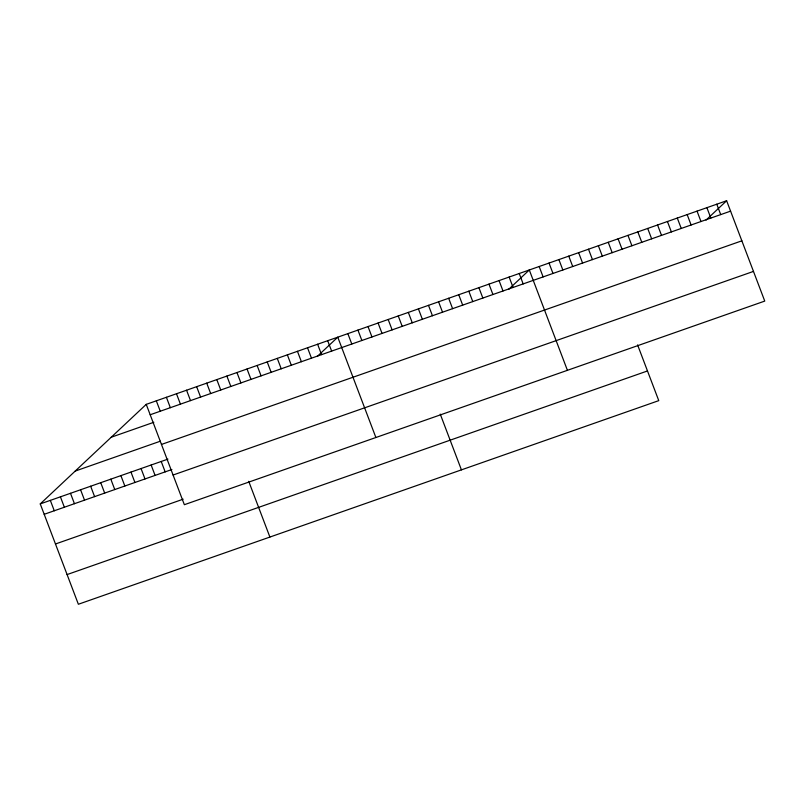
<?xml version="1.0" encoding="UTF-8"?>
<svg xmlns="http://www.w3.org/2000/svg" width="805" height="805" viewBox="0 0 805 805"><rect width="100%" height="100%" fill="white"/><g stroke="black" fill="none" stroke-linecap="round" stroke-linejoin="round"><path stroke-width="1.21" d="M637.59 344.902L658.762 400.638L78.367 604.253L40.25 503.91L146.238 404.362L726.633 200.747L764.75 301.09L184.355 504.705L146.238 404.362M317.2 356.494L337.768 337.174L375.885 437.507M508.73 289.297L529.298 269.977L567.414 370.32M706.055 220.077L726.633 200.747M150.193 414.756L730.588 211.141M111.261 437.216L153.825 422.283M75.227 471.066L160.356 441.2M161.463 444.441L741.858 240.826M40.25 503.91L167.933 459.122M44.195 514.304L171.888 469.516M173.085 475.02L753.48 271.406M55.475 543.989L183.158 499.191M67.087 574.569L647.482 370.954M716.772 204.208L720.717 214.603M706.901 207.67L710.845 218.064M697.039 211.131L700.984 221.526M687.168 214.593L691.113 224.987M677.297 218.054L681.251 228.449M667.436 221.516L671.38 231.91M657.564 224.977L661.519 235.372M647.703 228.439L651.648 238.833M637.832 231.9L641.786 242.295M627.97 235.362L631.915 245.756M618.099 238.823L622.054 249.218M608.238 242.285L612.182 252.679M598.367 245.746L602.321 256.141M588.505 249.208L592.45 259.602M578.634 252.669L582.579 263.064M568.763 256.131L572.717 266.525M558.901 259.592L562.846 269.987M549.03 263.054L552.985 273.448M539.169 266.515L543.113 276.91M519.225 273.509L523.169 283.913M509.142 277.051L513.087 287.445M499.06 280.583L503.004 290.977M488.977 284.125L492.932 294.519M478.895 287.657L482.849 298.051M468.822 291.199L472.766 301.593M458.739 294.731L462.684 305.125M448.657 298.273L452.601 308.667M438.574 301.805L442.529 312.199M428.491 305.347L432.446 315.741M418.419 308.879L422.363 319.273M408.336 312.41L412.281 322.805M440.255 414.132L461.426 469.868M398.254 315.952L402.198 326.347M388.171 319.484L392.126 329.879M378.088 323.026L382.043 333.421M368.016 326.558L371.96 336.953M357.933 330.1L361.878 340.495M347.851 333.632L351.795 344.027M327.685 340.706L331.64 351.101M317.613 344.238L321.557 354.643M307.53 347.78L311.475 358.175M297.448 351.312L301.392 361.707M287.365 354.854L291.319 365.249M277.282 358.386L281.237 368.781M267.21 361.928L271.154 372.323M257.127 365.46L261.072 375.855M247.044 369.002L250.999 379.397M236.962 372.534L240.916 382.928M226.889 376.066L230.834 386.47M216.807 379.608L220.751 390.002M248.725 481.33L269.896 537.056M206.724 383.14L210.669 393.534M196.641 386.682L200.596 397.076M186.559 390.214L190.513 400.608M176.486 393.756L180.431 404.15M166.404 397.288L170.348 407.682M156.321 400.83L160.265 411.224M161.221 461.476L165.166 471.871M151.139 465.008L155.083 475.403M141.056 468.55L145.001 478.945M130.974 472.082L134.928 482.477M120.891 475.624L124.845 486.019M110.818 479.156L114.763 489.551M100.736 482.698L104.68 493.093M90.653 486.23L94.598 496.625M80.57 489.762L84.525 500.157M70.488 493.304L74.442 503.699M60.415 496.836L64.36 507.231M50.333 500.378L54.277 510.773"/></g></svg>
